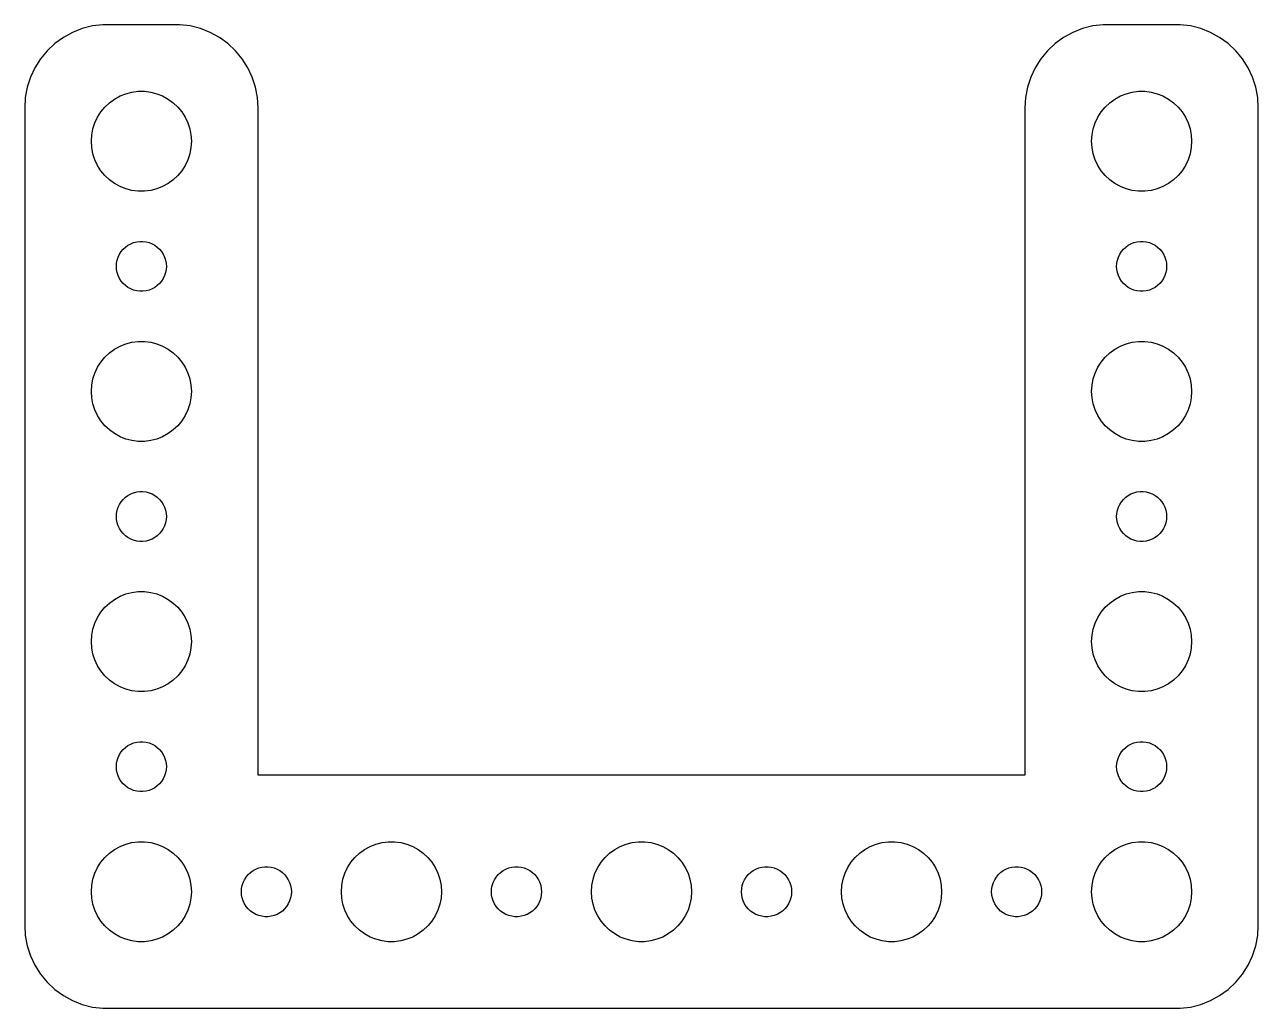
# Model space of a CAD drawing. Header units: metres. Extents: x -37 to 37, y -29.5 to 29.5.
import ezdxf

# ---------------------------------------------------------------- set-up
doc = ezdxf.new("R2010")
doc.units = ezdxf.units.M

msp = doc.modelspace()

# ---------------------------------------------------------------- linework, layer by layer
for p, q in [((-34.1289, 29.0241), (-34.6791, 28.7216)), ((-33.5451, 29.2553), (-34.1289, 29.0241)), ((-32.9369, 29.4114), (-33.5451, 29.2553)), ((-32.3139, 29.4901), (-32.9369, 29.4114)), ((-27.686, 29.4901), (-32.3139, 29.4901)), ((-27.0631, 29.4114), (-27.686, 29.4901)), ((-26.4549, 29.2553), (-27.0631, 29.4114)), ((-25.8711, 29.0241), (-26.4549, 29.2553)), ((-25.3209, 28.7216), (-25.8711, 29.0241)), ((25.8711, 29.0241), (25.3209, 28.7216)), ((26.4549, 29.2553), (25.8711, 29.0241)), ((27.0631, 29.4114), (26.4549, 29.2553)), ((27.686, 29.4901), (27.0631, 29.4114)), ((32.3139, 29.4901), (27.686, 29.4901)), ((32.9369, 29.4114), (32.3139, 29.4901)), ((33.5451, 29.2553), (32.9369, 29.4114)), ((34.1289, 29.0241), (33.5451, 29.2553)), ((34.6791, 28.7216), (34.1289, 29.0241)), ((-35.1871, 28.3526), (-35.6448, 27.9227)), ((-34.6791, 28.7216), (-35.1871, 28.3526)), ((-24.8129, 28.3526), (-25.3209, 28.7216)), ((-24.3551, 27.9227), (-24.8129, 28.3526)), ((24.8129, 28.3526), (24.3551, 27.9227)), ((25.3209, 28.7216), (24.8129, 28.3526)), ((35.1871, 28.3526), (34.6791, 28.7216)), ((35.6448, 27.9227), (35.1871, 28.3526)), ((-36.0451, 27.4389), (-36.3815, 26.9088)), ((-35.6448, 27.9227), (-36.0451, 27.4389)), ((-23.9549, 27.4389), (-24.3551, 27.9227)), ((-23.6185, 26.9088), (-23.9549, 27.4389)), ((23.9549, 27.4389), (23.6185, 26.9088)), ((24.3551, 27.9227), (23.9549, 27.4389)), ((36.0451, 27.4389), (35.6448, 27.9227)), ((36.3815, 26.9088), (36.0451, 27.4389)), ((-36.3815, 26.9088), (-36.6489, 26.3406)), ((-23.3511, 26.3406), (-23.6185, 26.9088)), ((23.6185, 26.9088), (23.3511, 26.3406)), ((36.6489, 26.3406), (36.3815, 26.9088)), ((-36.6489, 26.3406), (-36.8429, 25.7434)), ((-23.1571, 25.7434), (-23.3511, 26.3406)), ((23.3511, 26.3406), (23.1571, 25.7434)), ((36.8429, 25.7434), (36.6489, 26.3406)), ((-36.8429, 25.7434), (-36.9606, 25.1267)), ((-31.6075, 25.033), (-31.2773, 25.2145)), ((-31.2773, 25.2145), (-30.927, 25.3532)), ((-30.927, 25.3532), (-30.5621, 25.4469)), ((-30.5621, 25.4469), (-30.1884, 25.4941)), ((-30.1884, 25.4941), (-29.8116, 25.4941)), ((-29.8116, 25.4941), (-29.4379, 25.4469)), ((-29.4379, 25.4469), (-29.0729, 25.3532)), ((-29.0729, 25.3532), (-28.7227, 25.2145)), ((-28.7227, 25.2145), (-28.3925, 25.033)), ((-23.0394, 25.1267), (-23.1571, 25.7434)), ((23.1571, 25.7434), (23.0394, 25.1267)), ((28.3925, 25.033), (28.7227, 25.2145)), ((28.7227, 25.2145), (29.0729, 25.3532)), ((29.0729, 25.3532), (29.4379, 25.4469)), ((29.4379, 25.4469), (29.8116, 25.4941)), ((29.8116, 25.4941), (30.1884, 25.4941)), ((30.1884, 25.4941), (30.5621, 25.4469)), ((30.5621, 25.4469), (30.927, 25.3532)), ((30.927, 25.3532), (31.2773, 25.2145)), ((31.2773, 25.2145), (31.6075, 25.033)), ((36.9606, 25.1267), (36.8429, 25.7434)), ((-36.9606, 25.1267), (-37, 24.5)), ((-37, 24.5), (-37, -24.5)), ((-32.427, 24.2634), (-32.1869, 24.5536)), ((-32.1869, 24.5536), (-31.9123, 24.8115)), ((-31.9123, 24.8115), (-31.6075, 25.033)), ((-28.3925, 25.033), (-28.0877, 24.8115)), ((-28.0877, 24.8115), (-27.8131, 24.5536)), ((-27.8131, 24.5536), (-27.5729, 24.2634)), ((-23, 24.5), (-23.0394, 25.1267)), ((-23, -15.5099), (-23, 24.5)), ((23.0394, 25.1267), (23, 24.5)), ((23, 24.5), (23, -15.5099)), ((27.5729, 24.2634), (27.8131, 24.5536)), ((27.8131, 24.5536), (28.0877, 24.8115)), ((28.0877, 24.8115), (28.3925, 25.033)), ((31.6075, 25.033), (31.9123, 24.8115)), ((31.9123, 24.8115), (32.1869, 24.5536)), ((32.1869, 24.5536), (32.427, 24.2634)), ((37, 24.5), (36.9606, 25.1267)), ((37, -24.5), (37, 24.5)), ((-32.7893, 23.6044), (-32.6289, 23.9453)), ((-32.6289, 23.9453), (-32.427, 24.2634)), ((-27.5729, 24.2634), (-27.3711, 23.9453)), ((-27.3711, 23.9453), (-27.2107, 23.6044)), ((27.2107, 23.6044), (27.3711, 23.9453)), ((27.3711, 23.9453), (27.5729, 24.2634)), ((32.427, 24.2634), (32.6289, 23.9453)), ((32.6289, 23.9453), (32.7893, 23.6044)), ((-32.9763, 22.876), (-32.9057, 23.2461)), ((-32.9057, 23.2461), (-32.7893, 23.6044)), ((-27.2107, 23.6044), (-27.0942, 23.2461)), ((-27.0942, 23.2461), (-27.0237, 22.876)), ((27.0237, 22.876), (27.0942, 23.2461)), ((27.0942, 23.2461), (27.2107, 23.6044)), ((32.7893, 23.6044), (32.9057, 23.2461)), ((32.9057, 23.2461), (32.9763, 22.876)), ((-33, 22.5), (-32.9763, 22.876)), ((-32.9763, 22.124), (-33, 22.5)), ((-27.0237, 22.876), (-27, 22.5)), ((-27, 22.5), (-27.0237, 22.124)), ((27, 22.5), (27.0237, 22.876)), ((27.0237, 22.124), (27, 22.5)), ((32.9763, 22.876), (33, 22.5)), ((33, 22.5), (32.9763, 22.124)), ((-32.9057, 21.7539), (-32.9763, 22.124)), ((-32.7893, 21.3956), (-32.9057, 21.7539)), ((-27.0942, 21.7539), (-27.2107, 21.3956)), ((-27.0237, 22.124), (-27.0942, 21.7539)), ((27.0942, 21.7539), (27.0237, 22.124)), ((27.2107, 21.3956), (27.0942, 21.7539)), ((32.9057, 21.7539), (32.7893, 21.3956)), ((32.9763, 22.124), (32.9057, 21.7539)), ((-32.6289, 21.0547), (-32.7893, 21.3956)), ((-32.427, 20.7366), (-32.6289, 21.0547)), ((-32.1869, 20.4464), (-32.427, 20.7366)), ((-27.5729, 20.7366), (-27.8131, 20.4464)), ((-27.3711, 21.0547), (-27.5729, 20.7366)), ((-27.2107, 21.3956), (-27.3711, 21.0547)), ((27.3711, 21.0547), (27.2107, 21.3956)), ((27.5729, 20.7366), (27.3711, 21.0547)), ((27.8131, 20.4464), (27.5729, 20.7366)), ((32.427, 20.7366), (32.1869, 20.4464)), ((32.6289, 21.0547), (32.427, 20.7366)), ((32.7893, 21.3956), (32.6289, 21.0547)), ((-31.9123, 20.1884), (-32.1869, 20.4464)), ((-31.6075, 19.967), (-31.9123, 20.1884)), ((-28.0877, 20.1884), (-28.3925, 19.967)), ((-27.8131, 20.4464), (-28.0877, 20.1884)), ((28.0877, 20.1884), (27.8131, 20.4464)), ((28.3925, 19.967), (28.0877, 20.1884)), ((31.9123, 20.1884), (31.6075, 19.967)), ((32.1869, 20.4464), (31.9123, 20.1884)), ((-31.2773, 19.7855), (-31.6075, 19.967)), ((-30.927, 19.6468), (-31.2773, 19.7855)), ((-30.5621, 19.5531), (-30.927, 19.6468)), ((-30.1884, 19.5059), (-30.5621, 19.5531)), ((-29.8116, 19.5059), (-30.1884, 19.5059)), ((-29.4379, 19.5531), (-29.8116, 19.5059)), ((-29.0729, 19.6468), (-29.4379, 19.5531)), ((-28.7227, 19.7855), (-29.0729, 19.6468)), ((-28.3925, 19.967), (-28.7227, 19.7855)), ((28.7227, 19.7855), (28.3925, 19.967)), ((29.0729, 19.6468), (28.7227, 19.7855)), ((29.4379, 19.5531), (29.0729, 19.6468)), ((29.8116, 19.5059), (29.4379, 19.5531)), ((30.1884, 19.5059), (29.8116, 19.5059)), ((30.5621, 19.5531), (30.1884, 19.5059)), ((30.927, 19.6468), (30.5621, 19.5531)), ((31.2773, 19.7855), (30.927, 19.6468)), ((31.6075, 19.967), (31.2773, 19.7855)), ((-30.8037, 16.2665), (-30.6387, 16.3572)), ((-30.6387, 16.3572), (-30.4635, 16.4266)), ((-30.4635, 16.4266), (-30.2811, 16.4734)), ((-30.2811, 16.4734), (-30.0942, 16.497)), ((-30.0942, 16.497), (-29.9058, 16.497)), ((-29.9058, 16.497), (-29.7189, 16.4734)), ((-29.7189, 16.4734), (-29.5365, 16.4266)), ((-29.5365, 16.4266), (-29.3613, 16.3572)), ((-29.3613, 16.3572), (-29.1963, 16.2665)), ((29.1963, 16.2665), (29.3613, 16.3572)), ((29.3613, 16.3572), (29.5365, 16.4266)), ((29.5365, 16.4266), (29.7189, 16.4734)), ((29.7189, 16.4734), (29.9058, 16.497)), ((29.9058, 16.497), (30.0942, 16.497)), ((30.0942, 16.497), (30.2811, 16.4734)), ((30.2811, 16.4734), (30.4635, 16.4266)), ((30.4635, 16.4266), (30.6387, 16.3572)), ((30.6387, 16.3572), (30.8037, 16.2665)), ((-31.4529, 15.373), (-31.3947, 15.5522)), ((-31.3947, 15.5522), (-31.3145, 15.7226)), ((-31.3145, 15.7226), (-31.2135, 15.8817)), ((-31.2135, 15.8817), (-31.0934, 16.0268)), ((-31.0934, 16.0268), (-30.9561, 16.1558)), ((-30.9561, 16.1558), (-30.8037, 16.2665)), ((-29.1963, 16.2665), (-29.0439, 16.1558)), ((-29.0439, 16.1558), (-28.9065, 16.0268)), ((-28.9065, 16.0268), (-28.7865, 15.8817)), ((-28.7865, 15.8817), (-28.6855, 15.7226)), ((-28.6855, 15.7226), (-28.6053, 15.5522)), ((-28.6053, 15.5522), (-28.5471, 15.373)), ((28.5471, 15.373), (28.6053, 15.5522)), ((28.6053, 15.5522), (28.6855, 15.7226)), ((28.6855, 15.7226), (28.7865, 15.8817)), ((28.7865, 15.8817), (28.9065, 16.0268)), ((28.9065, 16.0268), (29.0439, 16.1558)), ((29.0439, 16.1558), (29.1963, 16.2665)), ((30.8037, 16.2665), (30.9561, 16.1558)), ((30.9561, 16.1558), (31.0934, 16.0268)), ((31.0934, 16.0268), (31.2135, 15.8817)), ((31.2135, 15.8817), (31.3145, 15.7226)), ((31.3145, 15.7226), (31.3947, 15.5522)), ((31.3947, 15.5522), (31.4529, 15.373)), ((-31.5, 15), (-31.4882, 15.188)), ((-31.4882, 14.812), (-31.5, 15)), ((-31.4882, 15.188), (-31.4529, 15.373)), ((-31.4529, 14.627), (-31.4882, 14.812)), ((-28.5471, 15.373), (-28.5118, 15.188)), ((-28.5118, 14.812), (-28.5471, 14.627)), ((-28.5118, 15.188), (-28.5, 15)), ((-28.5, 15), (-28.5118, 14.812)), ((28.5, 15), (28.5118, 15.188)), ((28.5118, 14.812), (28.5, 15)), ((28.5118, 15.188), (28.5471, 15.373)), ((28.5471, 14.627), (28.5118, 14.812)), ((31.4529, 15.373), (31.4882, 15.188)), ((31.4882, 14.812), (31.4529, 14.627)), ((31.4882, 15.188), (31.5, 15)), ((31.5, 15), (31.4882, 14.812)), ((-31.3947, 14.4478), (-31.4529, 14.627)), ((-31.3145, 14.2774), (-31.3947, 14.4478)), ((-31.2135, 14.1183), (-31.3145, 14.2774)), ((-31.0934, 13.9732), (-31.2135, 14.1183)), ((-28.7865, 14.1183), (-28.9065, 13.9732)), ((-28.6855, 14.2774), (-28.7865, 14.1183)), ((-28.6053, 14.4478), (-28.6855, 14.2774)), ((-28.5471, 14.627), (-28.6053, 14.4478)), ((28.6053, 14.4478), (28.5471, 14.627)), ((28.6855, 14.2774), (28.6053, 14.4478)), ((28.7865, 14.1183), (28.6855, 14.2774)), ((28.9065, 13.9732), (28.7865, 14.1183)), ((31.2135, 14.1183), (31.0934, 13.9732)), ((31.3145, 14.2774), (31.2135, 14.1183)), ((31.3947, 14.4478), (31.3145, 14.2774)), ((31.4529, 14.627), (31.3947, 14.4478)), ((-30.9561, 13.8442), (-31.0934, 13.9732)), ((-30.8037, 13.7335), (-30.9561, 13.8442)), ((-30.6387, 13.6427), (-30.8037, 13.7335)), ((-30.4635, 13.5734), (-30.6387, 13.6427)), ((-30.2811, 13.5266), (-30.4635, 13.5734)), ((-30.0942, 13.5029), (-30.2811, 13.5266)), ((-29.9058, 13.5029), (-30.0942, 13.5029)), ((-29.7189, 13.5266), (-29.9058, 13.5029)), ((-29.5365, 13.5734), (-29.7189, 13.5266)), ((-29.3613, 13.6427), (-29.5365, 13.5734)), ((-29.1963, 13.7335), (-29.3613, 13.6427)), ((-29.0439, 13.8442), (-29.1963, 13.7335)), ((-28.9065, 13.9732), (-29.0439, 13.8442)), ((29.0439, 13.8442), (28.9065, 13.9732)), ((29.1963, 13.7335), (29.0439, 13.8442)), ((29.3613, 13.6427), (29.1963, 13.7335)), ((29.5365, 13.5734), (29.3613, 13.6427)), ((29.7189, 13.5266), (29.5365, 13.5734)), ((29.9058, 13.5029), (29.7189, 13.5266)), ((30.0942, 13.5029), (29.9058, 13.5029)), ((30.2811, 13.5266), (30.0942, 13.5029)), ((30.4635, 13.5734), (30.2811, 13.5266)), ((30.6387, 13.6427), (30.4635, 13.5734)), ((30.8037, 13.7335), (30.6387, 13.6427)), ((30.9561, 13.8442), (30.8037, 13.7335)), ((31.0934, 13.9732), (30.9561, 13.8442)), ((-30.927, 10.3532), (-30.5621, 10.4469)), ((-30.5621, 10.4469), (-30.1884, 10.4941)), ((-30.1884, 10.4941), (-29.8116, 10.4941)), ((-29.8116, 10.4941), (-29.4379, 10.4469)), ((-29.4379, 10.4469), (-29.0729, 10.3532)), ((29.0729, 10.3532), (29.4379, 10.4469)), ((29.4379, 10.4469), (29.8116, 10.4941)), ((29.8116, 10.4941), (30.1884, 10.4941)), ((30.1884, 10.4941), (30.5621, 10.4469)), ((30.5621, 10.4469), (30.927, 10.3532)), ((-32.1869, 9.55363), (-31.9123, 9.81154)), ((-31.9123, 9.81154), (-31.6075, 10.033)), ((-31.6075, 10.033), (-31.2773, 10.2145)), ((-31.2773, 10.2145), (-30.927, 10.3532)), ((-29.0729, 10.3532), (-28.7227, 10.2145)), ((-28.7227, 10.2145), (-28.3925, 10.033)), ((-28.3925, 10.033), (-28.0877, 9.81154)), ((-28.0877, 9.81154), (-27.8131, 9.55363)), ((27.8131, 9.55363), (28.0877, 9.81154)), ((28.0877, 9.81154), (28.3925, 10.033)), ((28.3925, 10.033), (28.7227, 10.2145)), ((28.7227, 10.2145), (29.0729, 10.3532)), ((30.927, 10.3532), (31.2773, 10.2145)), ((31.2773, 10.2145), (31.6075, 10.033)), ((31.6075, 10.033), (31.9123, 9.81154)), ((31.9123, 9.81154), (32.1869, 9.55363)), ((-32.7893, 8.60437), (-32.6289, 8.94525)), ((-32.6289, 8.94525), (-32.427, 9.26335)), ((-32.427, 9.26335), (-32.1869, 9.55363)), ((-27.8131, 9.55363), (-27.5729, 9.26335)), ((-27.5729, 9.26335), (-27.3711, 8.94525)), ((-27.3711, 8.94525), (-27.2107, 8.60437)), ((27.2107, 8.60437), (27.3711, 8.94525)), ((27.3711, 8.94525), (27.5729, 9.26335)), ((27.5729, 9.26335), (27.8131, 9.55363)), ((32.1869, 9.55363), (32.427, 9.26335)), ((32.427, 9.26335), (32.6289, 8.94525)), ((32.6289, 8.94525), (32.7893, 8.60437)), ((-32.9763, 7.87599), (-32.9057, 8.24606)), ((-32.9057, 8.24606), (-32.7893, 8.60437)), ((-27.2107, 8.60437), (-27.0942, 8.24606)), ((-27.0942, 8.24606), (-27.0237, 7.87599)), ((27.0237, 7.87599), (27.0942, 8.24606)), ((27.0942, 8.24606), (27.2107, 8.60437)), ((32.7893, 8.60437), (32.9057, 8.24606)), ((32.9057, 8.24606), (32.9763, 7.87599)), ((-33, 7.5), (-32.9763, 7.87599)), ((-32.9763, 7.12399), (-33, 7.5)), ((-27.0237, 7.87599), (-27, 7.5)), ((-27, 7.5), (-27.0237, 7.12399)), ((27, 7.5), (27.0237, 7.87599)), ((27.0237, 7.12399), (27, 7.5)), ((32.9763, 7.87599), (33, 7.5)), ((33, 7.5), (32.9763, 7.12399)), ((-32.9057, 6.75392), (-32.9763, 7.12399)), ((-32.7893, 6.39561), (-32.9057, 6.75392)), ((-27.0942, 6.75392), (-27.2107, 6.39561)), ((-27.0237, 7.12399), (-27.0942, 6.75392)), ((27.0942, 6.75392), (27.0237, 7.12399)), ((27.2107, 6.39561), (27.0942, 6.75392)), ((32.9057, 6.75392), (32.7893, 6.39561)), ((32.9763, 7.12399), (32.9057, 6.75392)), ((-32.6289, 6.05473), (-32.7893, 6.39561)), ((-32.427, 5.73663), (-32.6289, 6.05473)), ((-27.3711, 6.05473), (-27.5729, 5.73663)), ((-27.2107, 6.39561), (-27.3711, 6.05473)), ((27.3711, 6.05473), (27.2107, 6.39561)), ((27.5729, 5.73663), (27.3711, 6.05473)), ((32.6289, 6.05473), (32.427, 5.73663)), ((32.7893, 6.39561), (32.6289, 6.05473)), ((-32.1869, 5.44635), (-32.427, 5.73663)), ((-31.9123, 5.18845), (-32.1869, 5.44635)), ((-31.6075, 4.96701), (-31.9123, 5.18845)), ((-28.0877, 5.18845), (-28.3925, 4.96701)), ((-27.8131, 5.44635), (-28.0877, 5.18845)), ((-27.5729, 5.73663), (-27.8131, 5.44635)), ((27.8131, 5.44635), (27.5729, 5.73663)), ((28.0877, 5.18845), (27.8131, 5.44635)), ((28.3925, 4.96701), (28.0877, 5.18845)), ((31.9123, 5.18845), (31.6075, 4.96701)), ((32.1869, 5.44635), (31.9123, 5.18845)), ((32.427, 5.73663), (32.1869, 5.44635)), ((-31.2773, 4.78551), (-31.6075, 4.96701)), ((-30.927, 4.64682), (-31.2773, 4.78551)), ((-30.5621, 4.55313), (-30.927, 4.64682)), ((-30.1884, 4.50591), (-30.5621, 4.55313)), ((-29.8116, 4.50591), (-30.1884, 4.50591)), ((-29.4379, 4.55313), (-29.8116, 4.50591)), ((-29.0729, 4.64682), (-29.4379, 4.55313)), ((-28.7227, 4.78551), (-29.0729, 4.64682)), ((-28.3925, 4.96701), (-28.7227, 4.78551)), ((28.7227, 4.78551), (28.3925, 4.96701)), ((29.0729, 4.64682), (28.7227, 4.78551)), ((29.4379, 4.55313), (29.0729, 4.64682)), ((29.8116, 4.50591), (29.4379, 4.55313)), ((30.1884, 4.50591), (29.8116, 4.50591)), ((30.5621, 4.55313), (30.1884, 4.50591)), ((30.927, 4.64682), (30.5621, 4.55313)), ((31.2773, 4.78551), (30.927, 4.64682)), ((31.6075, 4.96701), (31.2773, 4.78551)), ((-30.2811, 1.47342), (-30.0942, 1.49704)), ((-30.0942, 1.49704), (-29.9058, 1.49704)), ((-29.9058, 1.49704), (-29.7189, 1.47342)), ((29.7189, 1.47342), (29.9058, 1.49704)), ((29.9058, 1.49704), (30.0942, 1.49704)), ((30.0942, 1.49704), (30.2811, 1.47342)), ((-31.3145, 0.722626), (-31.2135, 0.881668)), ((-31.2135, 0.881668), (-31.0934, 1.02681)), ((-31.0934, 1.02681), (-30.9561, 1.15576)), ((-30.9561, 1.15576), (-30.8037, 1.26648)), ((-30.8037, 1.26648), (-30.6387, 1.35724)), ((-30.6387, 1.35724), (-30.4635, 1.42657)), ((-30.4635, 1.42657), (-30.2811, 1.47342)), ((-29.7189, 1.47342), (-29.5365, 1.42657)), ((-29.5365, 1.42657), (-29.3613, 1.35724)), ((-29.3613, 1.35724), (-29.1963, 1.26648)), ((-29.1963, 1.26648), (-29.0439, 1.15576)), ((-29.0439, 1.15576), (-28.9065, 1.02681)), ((-28.9065, 1.02681), (-28.7865, 0.881668)), ((-28.7865, 0.881668), (-28.6855, 0.722626)), ((28.6855, 0.722626), (28.7865, 0.881668)), ((28.7865, 0.881668), (28.9065, 1.02681)), ((28.9065, 1.02681), (29.0439, 1.15576)), ((29.0439, 1.15576), (29.1963, 1.26648)), ((29.1963, 1.26648), (29.3613, 1.35724)), ((29.3613, 1.35724), (29.5365, 1.42657)), ((29.5365, 1.42657), (29.7189, 1.47342)), ((30.2811, 1.47342), (30.4635, 1.42657)), ((30.4635, 1.42657), (30.6387, 1.35724)), ((30.6387, 1.35724), (30.8037, 1.26648)), ((30.8037, 1.26648), (30.9561, 1.15576)), ((30.9561, 1.15576), (31.0934, 1.02681)), ((31.0934, 1.02681), (31.2135, 0.881668)), ((31.2135, 0.881668), (31.3145, 0.722626)), ((-31.5, 0), (-31.4882, 0.187988)), ((-31.4882, -0.187988), (-31.5, 0)), ((-31.4882, 0.187988), (-31.4529, 0.373032)), ((-31.4529, 0.373032), (-31.3947, 0.552185)), ((-31.3947, 0.552185), (-31.3145, 0.722626)), ((-28.6855, 0.722626), (-28.6053, 0.552185)), ((-28.6053, 0.552185), (-28.5471, 0.373032)), ((-28.5471, 0.373032), (-28.5118, 0.187988)), ((-28.5118, 0.187988), (-28.5, 0)), ((-28.5, 0), (-28.5118, -0.187988)), ((28.5, 0), (28.5118, 0.187988)), ((28.5118, -0.187988), (28.5, 0)), ((28.5118, 0.187988), (28.5471, 0.373032)), ((28.5471, 0.373032), (28.6053, 0.552185)), ((28.6053, 0.552185), (28.6855, 0.722626)), ((31.3145, 0.722626), (31.3947, 0.552185)), ((31.3947, 0.552185), (31.4529, 0.373032)), ((31.4529, 0.373032), (31.4882, 0.187988)), ((31.4882, 0.187988), (31.5, 0)), ((31.5, 0), (31.4882, -0.187988)), ((-31.4529, -0.373032), (-31.4882, -0.187988)), ((-31.3947, -0.552185), (-31.4529, -0.373032)), ((-31.3145, -0.722626), (-31.3947, -0.552185)), ((-31.2135, -0.881668), (-31.3145, -0.722626)), ((-28.6855, -0.722626), (-28.7865, -0.881668)), ((-28.6053, -0.552185), (-28.6855, -0.722626)), ((-28.5471, -0.373032), (-28.6053, -0.552185)), ((-28.5118, -0.187988), (-28.5471, -0.373032)), ((28.5471, -0.373032), (28.5118, -0.187988)), ((28.6053, -0.552185), (28.5471, -0.373032)), ((28.6855, -0.722626), (28.6053, -0.552185)), ((28.7865, -0.881668), (28.6855, -0.722626)), ((31.3145, -0.722626), (31.2135, -0.881668)), ((31.3947, -0.552185), (31.3145, -0.722626)), ((31.4529, -0.373032), (31.3947, -0.552185)), ((31.4882, -0.187988), (31.4529, -0.373032)), ((-31.0934, -1.02681), (-31.2135, -0.881668)), ((-30.9561, -1.15576), (-31.0934, -1.02681)), ((-30.8037, -1.26648), (-30.9561, -1.15576)), ((-30.6387, -1.35724), (-30.8037, -1.26648)), ((-30.4635, -1.42657), (-30.6387, -1.35724)), ((-30.2811, -1.47342), (-30.4635, -1.42657)), ((-30.0942, -1.49704), (-30.2811, -1.47342)), ((-29.7189, -1.47342), (-29.9058, -1.49704)), ((-29.5365, -1.42657), (-29.7189, -1.47342)), ((-29.3613, -1.35724), (-29.5365, -1.42657)), ((-29.1963, -1.26648), (-29.3613, -1.35724)), ((-29.0439, -1.15576), (-29.1963, -1.26648)), ((-28.9065, -1.02681), (-29.0439, -1.15576)), ((-28.7865, -0.881668), (-28.9065, -1.02681)), ((28.9065, -1.02681), (28.7865, -0.881668)), ((29.0439, -1.15576), (28.9065, -1.02681)), ((29.1963, -1.26648), (29.0439, -1.15576)), ((29.3613, -1.35724), (29.1963, -1.26648)), ((29.5365, -1.42657), (29.3613, -1.35724)), ((29.7189, -1.47342), (29.5365, -1.42657)), ((29.9058, -1.49704), (29.7189, -1.47342)), ((30.2811, -1.47342), (30.0942, -1.49704)), ((30.4635, -1.42657), (30.2811, -1.47342)), ((30.6387, -1.35724), (30.4635, -1.42657)), ((30.8037, -1.26648), (30.6387, -1.35724)), ((30.9561, -1.15576), (30.8037, -1.26648)), ((31.0934, -1.02681), (30.9561, -1.15576)), ((31.2135, -0.881668), (31.0934, -1.02681)), ((-29.9058, -1.49704), (-30.0942, -1.49704)), ((30.0942, -1.49704), (29.9058, -1.49704)), ((-31.9123, -5.18845), (-31.6075, -4.96701)), ((-31.6075, -4.96701), (-31.2773, -4.78551)), ((-31.2773, -4.78551), (-30.927, -4.64682)), ((-30.927, -4.64682), (-30.5621, -4.55313)), ((-30.5621, -4.55313), (-30.1884, -4.50591)), ((-30.1884, -4.50591), (-29.8116, -4.50591)), ((-29.8116, -4.50591), (-29.4379, -4.55313)), ((-29.4379, -4.55313), (-29.0729, -4.64682)), ((-29.0729, -4.64682), (-28.7227, -4.78551)), ((-28.7227, -4.78551), (-28.3925, -4.96701)), ((-28.3925, -4.96701), (-28.0877, -5.18845)), ((28.0877, -5.18845), (28.3925, -4.96701)), ((28.3925, -4.96701), (28.7227, -4.78551)), ((28.7227, -4.78551), (29.0729, -4.64682)), ((29.0729, -4.64682), (29.4379, -4.55313)), ((29.4379, -4.55313), (29.8116, -4.50591)), ((29.8116, -4.50591), (30.1884, -4.50591)), ((30.1884, -4.50591), (30.5621, -4.55313)), ((30.5621, -4.55313), (30.927, -4.64682)), ((30.927, -4.64682), (31.2773, -4.78551)), ((31.2773, -4.78551), (31.6075, -4.96701)), ((31.6075, -4.96701), (31.9123, -5.18845)), ((-32.6289, -6.05473), (-32.427, -5.73663)), ((-32.427, -5.73663), (-32.1869, -5.44635)), ((-32.1869, -5.44635), (-31.9123, -5.18845)), ((-28.0877, -5.18845), (-27.8131, -5.44635)), ((-27.8131, -5.44635), (-27.5729, -5.73663)), ((-27.5729, -5.73663), (-27.3711, -6.05473)), ((27.3711, -6.05473), (27.5729, -5.73663)), ((27.5729, -5.73663), (27.8131, -5.44635)), ((27.8131, -5.44635), (28.0877, -5.18845)), ((31.9123, -5.18845), (32.1869, -5.44635)), ((32.1869, -5.44635), (32.427, -5.73663)), ((32.427, -5.73663), (32.6289, -6.05473)), ((-32.9057, -6.75392), (-32.7893, -6.39561)), ((-32.7893, -6.39561), (-32.6289, -6.05473)), ((-27.3711, -6.05473), (-27.2107, -6.39561)), ((-27.2107, -6.39561), (-27.0942, -6.75392)), ((27.0942, -6.75392), (27.2107, -6.39561)), ((27.2107, -6.39561), (27.3711, -6.05473)), ((32.6289, -6.05473), (32.7893, -6.39561)), ((32.7893, -6.39561), (32.9057, -6.75392)), ((-33, -7.5), (-32.9763, -7.12399)), ((-32.9763, -7.12399), (-32.9057, -6.75392)), ((-27.0942, -6.75392), (-27.0237, -7.12399)), ((-27.0237, -7.12399), (-27, -7.5)), ((27, -7.5), (27.0237, -7.12399)), ((27.0237, -7.12399), (27.0942, -6.75392)), ((32.9057, -6.75392), (32.9763, -7.12399)), ((32.9763, -7.12399), (33, -7.5)), ((-32.9763, -7.87599), (-33, -7.5)), ((-32.9057, -8.24606), (-32.9763, -7.87599)), ((-27.0237, -7.87599), (-27.0942, -8.24606)), ((-27, -7.5), (-27.0237, -7.87599)), ((27.0237, -7.87599), (27, -7.5)), ((27.0942, -8.24606), (27.0237, -7.87599)), ((32.9763, -7.87599), (32.9057, -8.24606)), ((33, -7.5), (32.9763, -7.87599)), ((-32.7893, -8.60437), (-32.9057, -8.24606)), ((-32.6289, -8.94525), (-32.7893, -8.60437)), ((-27.2107, -8.60437), (-27.3711, -8.94525)), ((-27.0942, -8.24606), (-27.2107, -8.60437)), ((27.2107, -8.60437), (27.0942, -8.24606)), ((27.3711, -8.94525), (27.2107, -8.60437)), ((32.7893, -8.60437), (32.6289, -8.94525)), ((32.9057, -8.24606), (32.7893, -8.60437)), ((-32.427, -9.26335), (-32.6289, -8.94525)), ((-32.1869, -9.55363), (-32.427, -9.26335)), ((-31.9123, -9.81154), (-32.1869, -9.55363)), ((-27.8131, -9.55363), (-28.0877, -9.81154)), ((-27.5729, -9.26335), (-27.8131, -9.55363)), ((-27.3711, -8.94525), (-27.5729, -9.26335)), ((27.5729, -9.26335), (27.3711, -8.94525)), ((27.8131, -9.55363), (27.5729, -9.26335)), ((28.0877, -9.81154), (27.8131, -9.55363)), ((32.1869, -9.55363), (31.9123, -9.81154)), ((32.427, -9.26335), (32.1869, -9.55363)), ((32.6289, -8.94525), (32.427, -9.26335)), ((-31.6075, -10.033), (-31.9123, -9.81154)), ((-31.2773, -10.2145), (-31.6075, -10.033)), ((-30.927, -10.3532), (-31.2773, -10.2145)), ((-30.5621, -10.4469), (-30.927, -10.3532)), ((-29.0729, -10.3532), (-29.4379, -10.4469)), ((-28.7227, -10.2145), (-29.0729, -10.3532)), ((-28.3925, -10.033), (-28.7227, -10.2145)), ((-28.0877, -9.81154), (-28.3925, -10.033)), ((28.3925, -10.033), (28.0877, -9.81154)), ((28.7227, -10.2145), (28.3925, -10.033)), ((29.0729, -10.3532), (28.7227, -10.2145)), ((29.4379, -10.4469), (29.0729, -10.3532)), ((30.927, -10.3532), (30.5621, -10.4469)), ((31.2773, -10.2145), (30.927, -10.3532)), ((31.6075, -10.033), (31.2773, -10.2145)), ((31.9123, -9.81154), (31.6075, -10.033)), ((-30.1884, -10.4941), (-30.5621, -10.4469)), ((-29.8116, -10.4941), (-30.1884, -10.4941)), ((-29.4379, -10.4469), (-29.8116, -10.4941)), ((29.8116, -10.4941), (29.4379, -10.4469)), ((30.1884, -10.4941), (29.8116, -10.4941)), ((30.5621, -10.4469), (30.1884, -10.4941)), ((-31.2135, -14.1183), (-31.0934, -13.9732)), ((-31.0934, -13.9732), (-30.9561, -13.8442)), ((-30.9561, -13.8442), (-30.8037, -13.7335)), ((-30.8037, -13.7335), (-30.6387, -13.6427)), ((-30.6387, -13.6427), (-30.4635, -13.5734)), ((-30.4635, -13.5734), (-30.2811, -13.5266)), ((-30.2811, -13.5266), (-30.0942, -13.5029)), ((-30.0942, -13.5029), (-29.9058, -13.5029)), ((-29.9058, -13.5029), (-29.7189, -13.5266)), ((-29.7189, -13.5266), (-29.5365, -13.5734)), ((-29.5365, -13.5734), (-29.3613, -13.6427)), ((-29.3613, -13.6427), (-29.1963, -13.7335)), ((-29.1963, -13.7335), (-29.0439, -13.8442)), ((-29.0439, -13.8442), (-28.9065, -13.9732)), ((-28.9065, -13.9732), (-28.7865, -14.1183)), ((28.7865, -14.1183), (28.9065, -13.9732)), ((28.9065, -13.9732), (29.0439, -13.8442)), ((29.0439, -13.8442), (29.1963, -13.7335)), ((29.1963, -13.7335), (29.3613, -13.6427)), ((29.3613, -13.6427), (29.5365, -13.5734)), ((29.5365, -13.5734), (29.7189, -13.5266)), ((29.7189, -13.5266), (29.9058, -13.5029)), ((29.9058, -13.5029), (30.0942, -13.5029)), ((30.0942, -13.5029), (30.2811, -13.5266)), ((30.2811, -13.5266), (30.4635, -13.5734)), ((30.4635, -13.5734), (30.6387, -13.6427)), ((30.6387, -13.6427), (30.8037, -13.7335)), ((30.8037, -13.7335), (30.9561, -13.8442)), ((30.9561, -13.8442), (31.0934, -13.9732)), ((31.0934, -13.9732), (31.2135, -14.1183)), ((-31.4882, -14.812), (-31.4529, -14.627)), ((-31.4529, -14.627), (-31.3947, -14.4478)), ((-31.3947, -14.4478), (-31.3145, -14.2774)), ((-31.3145, -14.2774), (-31.2135, -14.1183)), ((-28.7865, -14.1183), (-28.6855, -14.2774)), ((-28.6855, -14.2774), (-28.6053, -14.4478)), ((-28.6053, -14.4478), (-28.5471, -14.627)), ((-28.5471, -14.627), (-28.5118, -14.812)), ((28.5118, -14.812), (28.5471, -14.627)), ((28.5471, -14.627), (28.6053, -14.4478)), ((28.6053, -14.4478), (28.6855, -14.2774)), ((28.6855, -14.2774), (28.7865, -14.1183)), ((31.2135, -14.1183), (31.3145, -14.2774)), ((31.3145, -14.2774), (31.3947, -14.4478)), ((31.3947, -14.4478), (31.4529, -14.627)), ((31.4529, -14.627), (31.4882, -14.812)), ((-31.5, -15), (-31.4882, -14.812)), ((-31.4882, -15.188), (-31.5, -15)), ((-31.4529, -15.373), (-31.4882, -15.188)), ((-31.3947, -15.5522), (-31.4529, -15.373)), ((-28.5471, -15.373), (-28.6053, -15.5522)), ((-28.5118, -15.188), (-28.5471, -15.373)), ((-28.5118, -14.812), (-28.5, -15)), ((-28.5, -15), (-28.5118, -15.188)), ((23, -15.5099), (-23, -15.5099)), ((28.5, -15), (28.5118, -14.812)), ((28.5118, -15.188), (28.5, -15)), ((28.5471, -15.373), (28.5118, -15.188)), ((28.6053, -15.5522), (28.5471, -15.373)), ((31.4529, -15.373), (31.3947, -15.5522)), ((31.4882, -15.188), (31.4529, -15.373)), ((31.4882, -14.812), (31.5, -15)), ((31.5, -15), (31.4882, -15.188)), ((-31.3145, -15.7226), (-31.3947, -15.5522)), ((-31.2135, -15.8817), (-31.3145, -15.7226)), ((-31.0934, -16.0268), (-31.2135, -15.8817)), ((-30.9561, -16.1558), (-31.0934, -16.0268)), ((-30.8037, -16.2665), (-30.9561, -16.1558)), ((-30.6387, -16.3572), (-30.8037, -16.2665)), ((-29.1963, -16.2665), (-29.3613, -16.3572)), ((-29.0439, -16.1558), (-29.1963, -16.2665)), ((-28.9065, -16.0268), (-29.0439, -16.1558)), ((-28.7865, -15.8817), (-28.9065, -16.0268)), ((-28.6855, -15.7226), (-28.7865, -15.8817)), ((-28.6053, -15.5522), (-28.6855, -15.7226)), ((28.6855, -15.7226), (28.6053, -15.5522)), ((28.7865, -15.8817), (28.6855, -15.7226)), ((28.9065, -16.0268), (28.7865, -15.8817)), ((29.0439, -16.1558), (28.9065, -16.0268)), ((29.1963, -16.2665), (29.0439, -16.1558)), ((29.3613, -16.3572), (29.1963, -16.2665)), ((30.8037, -16.2665), (30.6387, -16.3572)), ((30.9561, -16.1558), (30.8037, -16.2665)), ((31.0934, -16.0268), (30.9561, -16.1558)), ((31.2135, -15.8817), (31.0934, -16.0268)), ((31.3145, -15.7226), (31.2135, -15.8817)), ((31.3947, -15.5522), (31.3145, -15.7226)), ((-30.4635, -16.4266), (-30.6387, -16.3572)), ((-30.2811, -16.4734), (-30.4635, -16.4266)), ((-30.0942, -16.497), (-30.2811, -16.4734)), ((-29.9058, -16.497), (-30.0942, -16.497)), ((-29.7189, -16.4734), (-29.9058, -16.497)), ((-29.5365, -16.4266), (-29.7189, -16.4734)), ((-29.3613, -16.3572), (-29.5365, -16.4266)), ((29.5365, -16.4266), (29.3613, -16.3572)), ((29.7189, -16.4734), (29.5365, -16.4266)), ((29.9058, -16.497), (29.7189, -16.4734)), ((30.0942, -16.497), (29.9058, -16.497)), ((30.2811, -16.4734), (30.0942, -16.497)), ((30.4635, -16.4266), (30.2811, -16.4734)), ((30.6387, -16.3572), (30.4635, -16.4266)), ((-31.9123, -20.1884), (-31.6075, -19.967)), ((-31.6075, -19.967), (-31.2773, -19.7855)), ((-31.2773, -19.7855), (-30.927, -19.6468)), ((-30.927, -19.6468), (-30.5621, -19.5531)), ((-30.5621, -19.5531), (-30.1884, -19.5059)), ((-30.1884, -19.5059), (-29.8116, -19.5059)), ((-29.8116, -19.5059), (-29.4379, -19.5531)), ((-29.4379, -19.5531), (-29.0729, -19.6468)), ((-29.0729, -19.6468), (-28.7227, -19.7855)), ((-28.7227, -19.7855), (-28.3925, -19.967)), ((-28.3925, -19.967), (-28.0877, -20.1884)), ((-16.9123, -20.1884), (-16.6075, -19.967)), ((-16.6075, -19.967), (-16.2773, -19.7855)), ((-16.2773, -19.7855), (-15.927, -19.6468)), ((-15.927, -19.6468), (-15.5621, -19.5531)), ((-15.5621, -19.5531), (-15.1884, -19.5059)), ((-15.1884, -19.5059), (-14.8116, -19.5059)), ((-14.8116, -19.5059), (-14.4379, -19.5531)), ((-14.4379, -19.5531), (-14.0729, -19.6468)), ((-14.0729, -19.6468), (-13.7227, -19.7855)), ((-13.7227, -19.7855), (-13.3925, -19.967)), ((-13.3925, -19.967), (-13.0877, -20.1884)), ((-1.91226, -20.1884), (-1.60747, -19.967)), ((-1.60747, -19.967), (-1.27733, -19.7855)), ((-1.27733, -19.7855), (-0.927048, -19.6468)), ((-0.927048, -19.6468), (-0.562134, -19.5531)), ((-0.562134, -19.5531), (-0.18837, -19.5059)), ((-0.18837, -19.5059), (0.18837, -19.5059)), ((0.18837, -19.5059), (0.562134, -19.5531)), ((0.562134, -19.5531), (0.927048, -19.6468)), ((0.927048, -19.6468), (1.27733, -19.7855)), ((1.27733, -19.7855), (1.60747, -19.967)), ((1.60747, -19.967), (1.91226, -20.1884)), ((13.0877, -20.1884), (13.3925, -19.967)), ((13.3925, -19.967), (13.7227, -19.7855)), ((13.7227, -19.7855), (14.0729, -19.6468)), ((14.0729, -19.6468), (14.4379, -19.5531)), ((14.4379, -19.5531), (14.8116, -19.5059)), ((14.8116, -19.5059), (15.1884, -19.5059)), ((15.1884, -19.5059), (15.5621, -19.5531)), ((15.5621, -19.5531), (15.927, -19.6468)), ((15.927, -19.6468), (16.2773, -19.7855)), ((16.2773, -19.7855), (16.6075, -19.967)), ((16.6075, -19.967), (16.9123, -20.1884)), ((28.0877, -20.1884), (28.3925, -19.967)), ((28.3925, -19.967), (28.7227, -19.7855)), ((28.7227, -19.7855), (29.0729, -19.6468)), ((29.0729, -19.6468), (29.4379, -19.5531)), ((29.4379, -19.5531), (29.8116, -19.5059)), ((29.8116, -19.5059), (30.1884, -19.5059)), ((30.1884, -19.5059), (30.5621, -19.5531)), ((30.5621, -19.5531), (30.927, -19.6468)), ((30.927, -19.6468), (31.2773, -19.7855)), ((31.2773, -19.7855), (31.6075, -19.967)), ((31.6075, -19.967), (31.9123, -20.1884)), ((-32.427, -20.7366), (-32.1869, -20.4464)), ((-32.1869, -20.4464), (-31.9123, -20.1884)), ((-28.0877, -20.1884), (-27.8131, -20.4464)), ((-27.8131, -20.4464), (-27.5729, -20.7366)), ((-17.427, -20.7366), (-17.1869, -20.4464)), ((-17.1869, -20.4464), (-16.9123, -20.1884)), ((-13.0877, -20.1884), (-12.8131, -20.4464)), ((-12.8131, -20.4464), (-12.5729, -20.7366)), ((-2.42705, -20.7366), (-2.1869, -20.4464)), ((-2.1869, -20.4464), (-1.91226, -20.1884)), ((1.91226, -20.1884), (2.1869, -20.4464)), ((2.1869, -20.4464), (2.42705, -20.7366)), ((12.5729, -20.7366), (12.8131, -20.4464)), ((12.8131, -20.4464), (13.0877, -20.1884)), ((16.9123, -20.1884), (17.1869, -20.4464)), ((17.1869, -20.4464), (17.427, -20.7366)), ((27.5729, -20.7366), (27.8131, -20.4464)), ((27.8131, -20.4464), (28.0877, -20.1884)), ((31.9123, -20.1884), (32.1869, -20.4464)), ((32.1869, -20.4464), (32.427, -20.7366)), ((-32.9057, -21.7539), (-32.7893, -21.3956)), ((-32.7893, -21.3956), (-32.6289, -21.0547)), ((-32.6289, -21.0547), (-32.427, -20.7366)), ((-27.5729, -20.7366), (-27.3711, -21.0547)), ((-27.3711, -21.0547), (-27.2107, -21.3956)), ((-27.2107, -21.3956), (-27.0942, -21.7539)), ((-23.5934, -21.4732), (-23.4561, -21.3442)), ((-23.4561, -21.3442), (-23.3037, -21.2335)), ((-23.3037, -21.2335), (-23.1387, -21.1427)), ((-23.1387, -21.1427), (-22.9635, -21.0734)), ((-22.9635, -21.0734), (-22.7811, -21.0266)), ((-22.7811, -21.0266), (-22.5942, -21.003)), ((-22.5942, -21.003), (-22.4058, -21.003)), ((-22.4058, -21.003), (-22.2189, -21.0266)), ((-22.2189, -21.0266), (-22.0365, -21.0734)), ((-22.0365, -21.0734), (-21.8613, -21.1427)), ((-21.8613, -21.1427), (-21.6963, -21.2335)), ((-21.6963, -21.2335), (-21.5439, -21.3442)), ((-21.5439, -21.3442), (-21.4065, -21.4732)), ((-17.9057, -21.7539), (-17.7893, -21.3956)), ((-17.7893, -21.3956), (-17.6289, -21.0547)), ((-17.6289, -21.0547), (-17.427, -20.7366)), ((-12.5729, -20.7366), (-12.3711, -21.0547)), ((-12.3711, -21.0547), (-12.2107, -21.3956)), ((-12.2107, -21.3956), (-12.0942, -21.7539)), ((-8.59344, -21.4732), (-8.45613, -21.3442)), ((-8.45613, -21.3442), (-8.30373, -21.2335)), ((-8.30373, -21.2335), (-8.13866, -21.1427)), ((-8.13866, -21.1427), (-7.96352, -21.0734)), ((-7.96352, -21.0734), (-7.78107, -21.0266)), ((-7.78107, -21.0266), (-7.59418, -21.003)), ((-7.59418, -21.003), (-7.40581, -21.003)), ((-7.40581, -21.003), (-7.21892, -21.0266)), ((-7.21892, -21.0266), (-7.03647, -21.0734)), ((-7.03647, -21.0734), (-6.86133, -21.1427)), ((-6.86133, -21.1427), (-6.69626, -21.2335)), ((-6.69626, -21.2335), (-6.54385, -21.3442)), ((-6.54385, -21.3442), (-6.40654, -21.4732)), ((-2.90575, -21.7539), (-2.78932, -21.3956)), ((-2.78932, -21.3956), (-2.62891, -21.0547)), ((-2.62891, -21.0547), (-2.42705, -20.7366)), ((2.42705, -20.7366), (2.62891, -21.0547)), ((2.62891, -21.0547), (2.78932, -21.3956)), ((2.78932, -21.3956), (2.90575, -21.7539)), ((6.40654, -21.4732), (6.54385, -21.3442)), ((6.54385, -21.3442), (6.69626, -21.2335)), ((6.69626, -21.2335), (6.86133, -21.1427)), ((6.86133, -21.1427), (7.03647, -21.0734)), ((7.03647, -21.0734), (7.21892, -21.0266)), ((7.21892, -21.0266), (7.40581, -21.003)), ((7.40581, -21.003), (7.59418, -21.003)), ((7.59418, -21.003), (7.78107, -21.0266)), ((7.78107, -21.0266), (7.96352, -21.0734)), ((7.96352, -21.0734), (8.13866, -21.1427)), ((8.13866, -21.1427), (8.30373, -21.2335)), ((8.30373, -21.2335), (8.45613, -21.3442)), ((8.45613, -21.3442), (8.59344, -21.4732)), ((12.0942, -21.7539), (12.2107, -21.3956)), ((12.2107, -21.3956), (12.3711, -21.0547)), ((12.3711, -21.0547), (12.5729, -20.7366)), ((17.427, -20.7366), (17.6289, -21.0547)), ((17.6289, -21.0547), (17.7893, -21.3956)), ((17.7893, -21.3956), (17.9057, -21.7539)), ((21.4065, -21.4732), (21.5439, -21.3442)), ((21.5439, -21.3442), (21.6963, -21.2335)), ((21.6963, -21.2335), (21.8613, -21.1427)), ((21.8613, -21.1427), (22.0365, -21.0734)), ((22.0365, -21.0734), (22.2189, -21.0266)), ((22.2189, -21.0266), (22.4058, -21.003)), ((22.4058, -21.003), (22.5942, -21.003)), ((22.5942, -21.003), (22.7811, -21.0266)), ((22.7811, -21.0266), (22.9635, -21.0734)), ((22.9635, -21.0734), (23.1387, -21.1427)), ((23.1387, -21.1427), (23.3037, -21.2335)), ((23.3037, -21.2335), (23.4561, -21.3442)), ((23.4561, -21.3442), (23.5934, -21.4732)), ((27.0942, -21.7539), (27.2107, -21.3956)), ((27.2107, -21.3956), (27.3711, -21.0547)), ((27.3711, -21.0547), (27.5729, -20.7366)), ((32.427, -20.7366), (32.6289, -21.0547)), ((32.6289, -21.0547), (32.7893, -21.3956)), ((32.7893, -21.3956), (32.9057, -21.7539)), ((-33, -22.5), (-32.9763, -22.124)), ((-32.9763, -22.124), (-32.9057, -21.7539)), ((-27.0942, -21.7539), (-27.0237, -22.124)), ((-27.0237, -22.124), (-27, -22.5)), ((-23.9882, -22.312), (-23.9529, -22.127)), ((-23.9529, -22.127), (-23.8947, -21.9478)), ((-23.8947, -21.9478), (-23.8145, -21.7774)), ((-23.8145, -21.7774), (-23.7135, -21.6183)), ((-23.7135, -21.6183), (-23.5934, -21.4732)), ((-21.4065, -21.4732), (-21.2865, -21.6183)), ((-21.2865, -21.6183), (-21.1855, -21.7774)), ((-21.1855, -21.7774), (-21.1053, -21.9478)), ((-21.1053, -21.9478), (-21.0471, -22.127)), ((-21.0471, -22.127), (-21.0118, -22.312)), ((-18, -22.5), (-17.9763, -22.124)), ((-17.9763, -22.124), (-17.9057, -21.7539)), ((-12.0942, -21.7539), (-12.0237, -22.124)), ((-12.0237, -22.124), (-12, -22.5)), ((-8.98816, -22.312), (-8.95287, -22.127)), ((-8.95287, -22.127), (-8.89465, -21.9478)), ((-8.89465, -21.9478), (-8.81445, -21.7774)), ((-8.81445, -21.7774), (-8.71352, -21.6183)), ((-8.71352, -21.6183), (-8.59344, -21.4732)), ((-6.40654, -21.4732), (-6.28647, -21.6183)), ((-6.28647, -21.6183), (-6.18553, -21.7774)), ((-6.18553, -21.7774), (-6.10533, -21.9478)), ((-6.10533, -21.9478), (-6.04712, -22.127)), ((-6.04712, -22.127), (-6.01183, -22.312)), ((-3, -22.5), (-2.97633, -22.124)), ((-2.97633, -22.124), (-2.90575, -21.7539)), ((2.90575, -21.7539), (2.97633, -22.124)), ((2.97633, -22.124), (3, -22.5)), ((6.01183, -22.312), (6.04712, -22.127)), ((6.04712, -22.127), (6.10533, -21.9478)), ((6.10533, -21.9478), (6.18553, -21.7774)), ((6.18553, -21.7774), (6.28647, -21.6183)), ((6.28647, -21.6183), (6.40654, -21.4732)), ((8.59344, -21.4732), (8.71352, -21.6183)), ((8.71352, -21.6183), (8.81445, -21.7774)), ((8.81445, -21.7774), (8.89465, -21.9478)), ((8.89465, -21.9478), (8.95287, -22.127)), ((8.95287, -22.127), (8.98816, -22.312)), ((12, -22.5), (12.0237, -22.124)), ((12.0237, -22.124), (12.0942, -21.7539)), ((17.9057, -21.7539), (17.9763, -22.124)), ((17.9763, -22.124), (18, -22.5)), ((21.0118, -22.312), (21.0471, -22.127)), ((21.0471, -22.127), (21.1053, -21.9478)), ((21.1053, -21.9478), (21.1855, -21.7774)), ((21.1855, -21.7774), (21.2865, -21.6183)), ((21.2865, -21.6183), (21.4065, -21.4732)), ((23.5934, -21.4732), (23.7135, -21.6183)), ((23.7135, -21.6183), (23.8145, -21.7774)), ((23.8145, -21.7774), (23.8947, -21.9478)), ((23.8947, -21.9478), (23.9529, -22.127)), ((23.9529, -22.127), (23.9882, -22.312)), ((27, -22.5), (27.0237, -22.124)), ((27.0237, -22.124), (27.0942, -21.7539)), ((32.9057, -21.7539), (32.9763, -22.124)), ((32.9763, -22.124), (33, -22.5)), ((-32.9763, -22.876), (-33, -22.5)), ((-32.9057, -23.2461), (-32.9763, -22.876)), ((-27.0237, -22.876), (-27.0942, -23.2461)), ((-27, -22.5), (-27.0237, -22.876)), ((-24, -22.5), (-23.9882, -22.312)), ((-23.9882, -22.688), (-24, -22.5)), ((-23.9529, -22.873), (-23.9882, -22.688)), ((-23.8947, -23.0522), (-23.9529, -22.873)), ((-21.0471, -22.873), (-21.1053, -23.0522)), ((-21.0118, -22.688), (-21.0471, -22.873)), ((-21.0118, -22.312), (-21, -22.5)), ((-21, -22.5), (-21.0118, -22.688)), ((-17.9763, -22.876), (-18, -22.5)), ((-17.9057, -23.2461), (-17.9763, -22.876)), ((-12.0237, -22.876), (-12.0942, -23.2461)), ((-12, -22.5), (-12.0237, -22.876)), ((-9, -22.5), (-8.98816, -22.312)), ((-8.98816, -22.688), (-9, -22.5)), ((-8.95287, -22.873), (-8.98816, -22.688)), ((-8.89465, -23.0522), (-8.95287, -22.873)), ((-6.04712, -22.873), (-6.10533, -23.0522)), ((-6.01183, -22.688), (-6.04712, -22.873)), ((-6.01183, -22.312), (-6, -22.5)), ((-6, -22.5), (-6.01183, -22.688)), ((-2.97633, -22.876), (-3, -22.5)), ((-2.90575, -23.2461), (-2.97633, -22.876)), ((2.97633, -22.876), (2.90575, -23.2461)), ((3, -22.5), (2.97633, -22.876)), ((6, -22.5), (6.01183, -22.312)), ((6.01183, -22.688), (6, -22.5)), ((6.04712, -22.873), (6.01183, -22.688)), ((6.10533, -23.0522), (6.04712, -22.873)), ((8.95287, -22.873), (8.89465, -23.0522)), ((8.98816, -22.688), (8.95287, -22.873)), ((8.98816, -22.312), (9, -22.5)), ((9, -22.5), (8.98816, -22.688)), ((12.0237, -22.876), (12, -22.5)), ((12.0942, -23.2461), (12.0237, -22.876)), ((17.9763, -22.876), (17.9057, -23.2461)), ((18, -22.5), (17.9763, -22.876)), ((21, -22.5), (21.0118, -22.312)), ((21.0118, -22.688), (21, -22.5)), ((21.0471, -22.873), (21.0118, -22.688)), ((21.1053, -23.0522), (21.0471, -22.873)), ((23.9529, -22.873), (23.8947, -23.0522)), ((23.9882, -22.688), (23.9529, -22.873)), ((23.9882, -22.312), (24, -22.5)), ((24, -22.5), (23.9882, -22.688)), ((27.0237, -22.876), (27, -22.5)), ((27.0942, -23.2461), (27.0237, -22.876)), ((32.9763, -22.876), (32.9057, -23.2461)), ((33, -22.5), (32.9763, -22.876)), ((-32.7893, -23.6044), (-32.9057, -23.2461)), ((-32.6289, -23.9453), (-32.7893, -23.6044)), ((-27.2107, -23.6044), (-27.3711, -23.9453)), ((-27.0942, -23.2461), (-27.2107, -23.6044)), ((-23.8145, -23.2226), (-23.8947, -23.0522)), ((-23.7135, -23.3817), (-23.8145, -23.2226)), ((-23.5934, -23.5268), (-23.7135, -23.3817)), ((-23.4561, -23.6558), (-23.5934, -23.5268)), ((-23.3037, -23.7665), (-23.4561, -23.6558)), ((-21.5439, -23.6558), (-21.6963, -23.7665)), ((-21.4065, -23.5268), (-21.5439, -23.6558)), ((-21.2865, -23.3817), (-21.4065, -23.5268)), ((-21.1855, -23.2226), (-21.2865, -23.3817)), ((-21.1053, -23.0522), (-21.1855, -23.2226)), ((-17.7893, -23.6044), (-17.9057, -23.2461)), ((-17.6289, -23.9453), (-17.7893, -23.6044)), ((-12.2107, -23.6044), (-12.3711, -23.9453)), ((-12.0942, -23.2461), (-12.2107, -23.6044)), ((-8.81445, -23.2226), (-8.89465, -23.0522)), ((-8.71352, -23.3817), (-8.81445, -23.2226)), ((-8.59344, -23.5268), (-8.71352, -23.3817)), ((-8.45613, -23.6558), (-8.59344, -23.5268)), ((-8.30373, -23.7665), (-8.45613, -23.6558)), ((-6.54385, -23.6558), (-6.69626, -23.7665)), ((-6.40654, -23.5268), (-6.54385, -23.6558)), ((-6.28647, -23.3817), (-6.40654, -23.5268)), ((-6.18553, -23.2226), (-6.28647, -23.3817)), ((-6.10533, -23.0522), (-6.18553, -23.2226)), ((-2.78932, -23.6044), (-2.90575, -23.2461)), ((-2.62891, -23.9453), (-2.78932, -23.6044)), ((2.78932, -23.6044), (2.62891, -23.9453)), ((2.90575, -23.2461), (2.78932, -23.6044)), ((6.18553, -23.2226), (6.10533, -23.0522)), ((6.28647, -23.3817), (6.18553, -23.2226)), ((6.40654, -23.5268), (6.28647, -23.3817)), ((6.54385, -23.6558), (6.40654, -23.5268)), ((6.69626, -23.7665), (6.54385, -23.6558)), ((8.45613, -23.6558), (8.30373, -23.7665)), ((8.59344, -23.5268), (8.45613, -23.6558)), ((8.71352, -23.3817), (8.59344, -23.5268)), ((8.81445, -23.2226), (8.71352, -23.3817)), ((8.89465, -23.0522), (8.81445, -23.2226)), ((12.2107, -23.6044), (12.0942, -23.2461)), ((12.3711, -23.9453), (12.2107, -23.6044)), ((17.7893, -23.6044), (17.6289, -23.9453)), ((17.9057, -23.2461), (17.7893, -23.6044)), ((21.1855, -23.2226), (21.1053, -23.0522)), ((21.2865, -23.3817), (21.1855, -23.2226)), ((21.4065, -23.5268), (21.2865, -23.3817)), ((21.5439, -23.6558), (21.4065, -23.5268)), ((21.6963, -23.7665), (21.5439, -23.6558)), ((23.4561, -23.6558), (23.3037, -23.7665)), ((23.5934, -23.5268), (23.4561, -23.6558)), ((23.7135, -23.3817), (23.5934, -23.5268)), ((23.8145, -23.2226), (23.7135, -23.3817)), ((23.8947, -23.0522), (23.8145, -23.2226)), ((27.2107, -23.6044), (27.0942, -23.2461)), ((27.3711, -23.9453), (27.2107, -23.6044)), ((32.7893, -23.6044), (32.6289, -23.9453)), ((32.9057, -23.2461), (32.7893, -23.6044)), ((-32.427, -24.2634), (-32.6289, -23.9453)), ((-32.1869, -24.5536), (-32.427, -24.2634)), ((-27.5729, -24.2634), (-27.8131, -24.5536)), ((-27.3711, -23.9453), (-27.5729, -24.2634)), ((-23.1387, -23.8572), (-23.3037, -23.7665)), ((-22.9635, -23.9266), (-23.1387, -23.8572)), ((-22.7811, -23.9734), (-22.9635, -23.9266)), ((-22.5942, -23.997), (-22.7811, -23.9734)), ((-22.4058, -23.997), (-22.5942, -23.997)), ((-22.2189, -23.9734), (-22.4058, -23.997)), ((-22.0365, -23.9266), (-22.2189, -23.9734)), ((-21.8613, -23.8572), (-22.0365, -23.9266)), ((-21.6963, -23.7665), (-21.8613, -23.8572)), ((-17.427, -24.2634), (-17.6289, -23.9453)), ((-17.1869, -24.5536), (-17.427, -24.2634)), ((-12.5729, -24.2634), (-12.8131, -24.5536)), ((-12.3711, -23.9453), (-12.5729, -24.2634)), ((-8.13866, -23.8572), (-8.30373, -23.7665)), ((-7.96352, -23.9266), (-8.13866, -23.8572)), ((-7.78107, -23.9734), (-7.96352, -23.9266)), ((-7.59418, -23.997), (-7.78107, -23.9734)), ((-7.40581, -23.997), (-7.59418, -23.997)), ((-7.21892, -23.9734), (-7.40581, -23.997)), ((-7.03647, -23.9266), (-7.21892, -23.9734)), ((-6.86133, -23.8572), (-7.03647, -23.9266)), ((-6.69626, -23.7665), (-6.86133, -23.8572)), ((-2.42705, -24.2634), (-2.62891, -23.9453)), ((-2.1869, -24.5536), (-2.42705, -24.2634)), ((2.42705, -24.2634), (2.1869, -24.5536)), ((2.62891, -23.9453), (2.42705, -24.2634)), ((6.86133, -23.8572), (6.69626, -23.7665)), ((7.03647, -23.9266), (6.86133, -23.8572)), ((7.21892, -23.9734), (7.03647, -23.9266)), ((7.40581, -23.997), (7.21892, -23.9734)), ((7.59418, -23.997), (7.40581, -23.997)), ((7.78107, -23.9734), (7.59418, -23.997)), ((7.96352, -23.9266), (7.78107, -23.9734)), ((8.13866, -23.8572), (7.96352, -23.9266)), ((8.30373, -23.7665), (8.13866, -23.8572)), ((12.5729, -24.2634), (12.3711, -23.9453)), ((12.8131, -24.5536), (12.5729, -24.2634)), ((17.427, -24.2634), (17.1869, -24.5536)), ((17.6289, -23.9453), (17.427, -24.2634)), ((21.8613, -23.8572), (21.6963, -23.7665)), ((22.0365, -23.9266), (21.8613, -23.8572)), ((22.2189, -23.9734), (22.0365, -23.9266)), ((22.4058, -23.997), (22.2189, -23.9734)), ((22.5942, -23.997), (22.4058, -23.997)), ((22.7811, -23.9734), (22.5942, -23.997)), ((22.9635, -23.9266), (22.7811, -23.9734)), ((23.1387, -23.8572), (22.9635, -23.9266)), ((23.3037, -23.7665), (23.1387, -23.8572)), ((27.5729, -24.2634), (27.3711, -23.9453)), ((27.8131, -24.5536), (27.5729, -24.2634)), ((32.427, -24.2634), (32.1869, -24.5536)), ((32.6289, -23.9453), (32.427, -24.2634)), ((-37, -24.5), (-36.9606, -25.1267)), ((-36.9606, -25.1267), (-36.8429, -25.7434)), ((-31.9123, -24.8115), (-32.1869, -24.5536)), ((-31.6075, -25.033), (-31.9123, -24.8115)), ((-31.2773, -25.2145), (-31.6075, -25.033)), ((-28.3925, -25.033), (-28.7227, -25.2145)), ((-28.0877, -24.8115), (-28.3925, -25.033)), ((-27.8131, -24.5536), (-28.0877, -24.8115)), ((-16.9123, -24.8115), (-17.1869, -24.5536)), ((-16.6075, -25.033), (-16.9123, -24.8115)), ((-16.2773, -25.2145), (-16.6075, -25.033)), ((-13.3925, -25.033), (-13.7227, -25.2145)), ((-13.0877, -24.8115), (-13.3925, -25.033)), ((-12.8131, -24.5536), (-13.0877, -24.8115)), ((-1.91226, -24.8115), (-2.1869, -24.5536)), ((-1.60747, -25.033), (-1.91226, -24.8115)), ((-1.27733, -25.2145), (-1.60747, -25.033)), ((1.60747, -25.033), (1.27733, -25.2145)), ((1.91226, -24.8115), (1.60747, -25.033)), ((2.1869, -24.5536), (1.91226, -24.8115)), ((13.0877, -24.8115), (12.8131, -24.5536)), ((13.3925, -25.033), (13.0877, -24.8115)), ((13.7227, -25.2145), (13.3925, -25.033)), ((16.6075, -25.033), (16.2773, -25.2145)), ((16.9123, -24.8115), (16.6075, -25.033)), ((17.1869, -24.5536), (16.9123, -24.8115)), ((28.0877, -24.8115), (27.8131, -24.5536)), ((28.3925, -25.033), (28.0877, -24.8115)), ((28.7227, -25.2145), (28.3925, -25.033)), ((31.6075, -25.033), (31.2773, -25.2145)), ((31.9123, -24.8115), (31.6075, -25.033)), ((32.1869, -24.5536), (31.9123, -24.8115)), ((36.8429, -25.7434), (36.9606, -25.1267)), ((36.9606, -25.1267), (37, -24.5)), ((-36.8429, -25.7434), (-36.6489, -26.3406)), ((-30.927, -25.3532), (-31.2773, -25.2145)), ((-30.5621, -25.4469), (-30.927, -25.3532)), ((-30.1884, -25.4941), (-30.5621, -25.4469)), ((-29.8116, -25.4941), (-30.1884, -25.4941)), ((-29.4379, -25.4469), (-29.8116, -25.4941)), ((-29.0729, -25.3532), (-29.4379, -25.4469)), ((-28.7227, -25.2145), (-29.0729, -25.3532)), ((-15.927, -25.3532), (-16.2773, -25.2145)), ((-15.5621, -25.4469), (-15.927, -25.3532)), ((-15.1884, -25.4941), (-15.5621, -25.4469)), ((-14.8116, -25.4941), (-15.1884, -25.4941)), ((-14.4379, -25.4469), (-14.8116, -25.4941)), ((-14.0729, -25.3532), (-14.4379, -25.4469)), ((-13.7227, -25.2145), (-14.0729, -25.3532)), ((-0.927048, -25.3532), (-1.27733, -25.2145)), ((-0.562134, -25.4469), (-0.927048, -25.3532)), ((-0.18837, -25.4941), (-0.562134, -25.4469)), ((0.18837, -25.4941), (-0.18837, -25.4941)), ((0.562134, -25.4469), (0.18837, -25.4941)), ((0.927048, -25.3532), (0.562134, -25.4469)), ((1.27733, -25.2145), (0.927048, -25.3532)), ((14.0729, -25.3532), (13.7227, -25.2145)), ((14.4379, -25.4469), (14.0729, -25.3532)), ((14.8116, -25.4941), (14.4379, -25.4469)), ((15.1884, -25.4941), (14.8116, -25.4941)), ((15.5621, -25.4469), (15.1884, -25.4941)), ((15.927, -25.3532), (15.5621, -25.4469)), ((16.2773, -25.2145), (15.927, -25.3532)), ((29.0729, -25.3532), (28.7227, -25.2145)), ((29.4379, -25.4469), (29.0729, -25.3532)), ((29.8116, -25.4941), (29.4379, -25.4469)), ((30.1884, -25.4941), (29.8116, -25.4941)), ((30.5621, -25.4469), (30.1884, -25.4941)), ((30.927, -25.3532), (30.5621, -25.4469)), ((31.2773, -25.2145), (30.927, -25.3532)), ((36.6489, -26.3406), (36.8429, -25.7434)), ((-36.6489, -26.3406), (-36.3815, -26.9088)), ((36.3815, -26.9088), (36.6489, -26.3406)), ((-36.3815, -26.9088), (-36.0451, -27.4389)), ((36.0451, -27.4389), (36.3815, -26.9088)), ((-36.0451, -27.4389), (-35.6448, -27.9227)), ((-35.6448, -27.9227), (-35.1871, -28.3526)), ((35.1871, -28.3526), (35.6448, -27.9227)), ((35.6448, -27.9227), (36.0451, -27.4389)), ((-35.1871, -28.3526), (-34.6791, -28.7216)), ((-34.6791, -28.7216), (-34.1289, -29.0241)), ((34.1289, -29.0241), (34.6791, -28.7216)), ((34.6791, -28.7216), (35.1871, -28.3526)), ((-34.1289, -29.0241), (-33.5451, -29.2553)), ((-33.5451, -29.2553), (-32.9369, -29.4114)), ((-32.9369, -29.4114), (-32.3139, -29.4901)), ((-32.3139, -29.4901), (32.3139, -29.4901)), ((32.3139, -29.4901), (32.9369, -29.4114)), ((32.9369, -29.4114), (33.5451, -29.2553)), ((33.5451, -29.2553), (34.1289, -29.0241))]:
    msp.add_line(p, q)

doc.saveas('drawing.dxf')
